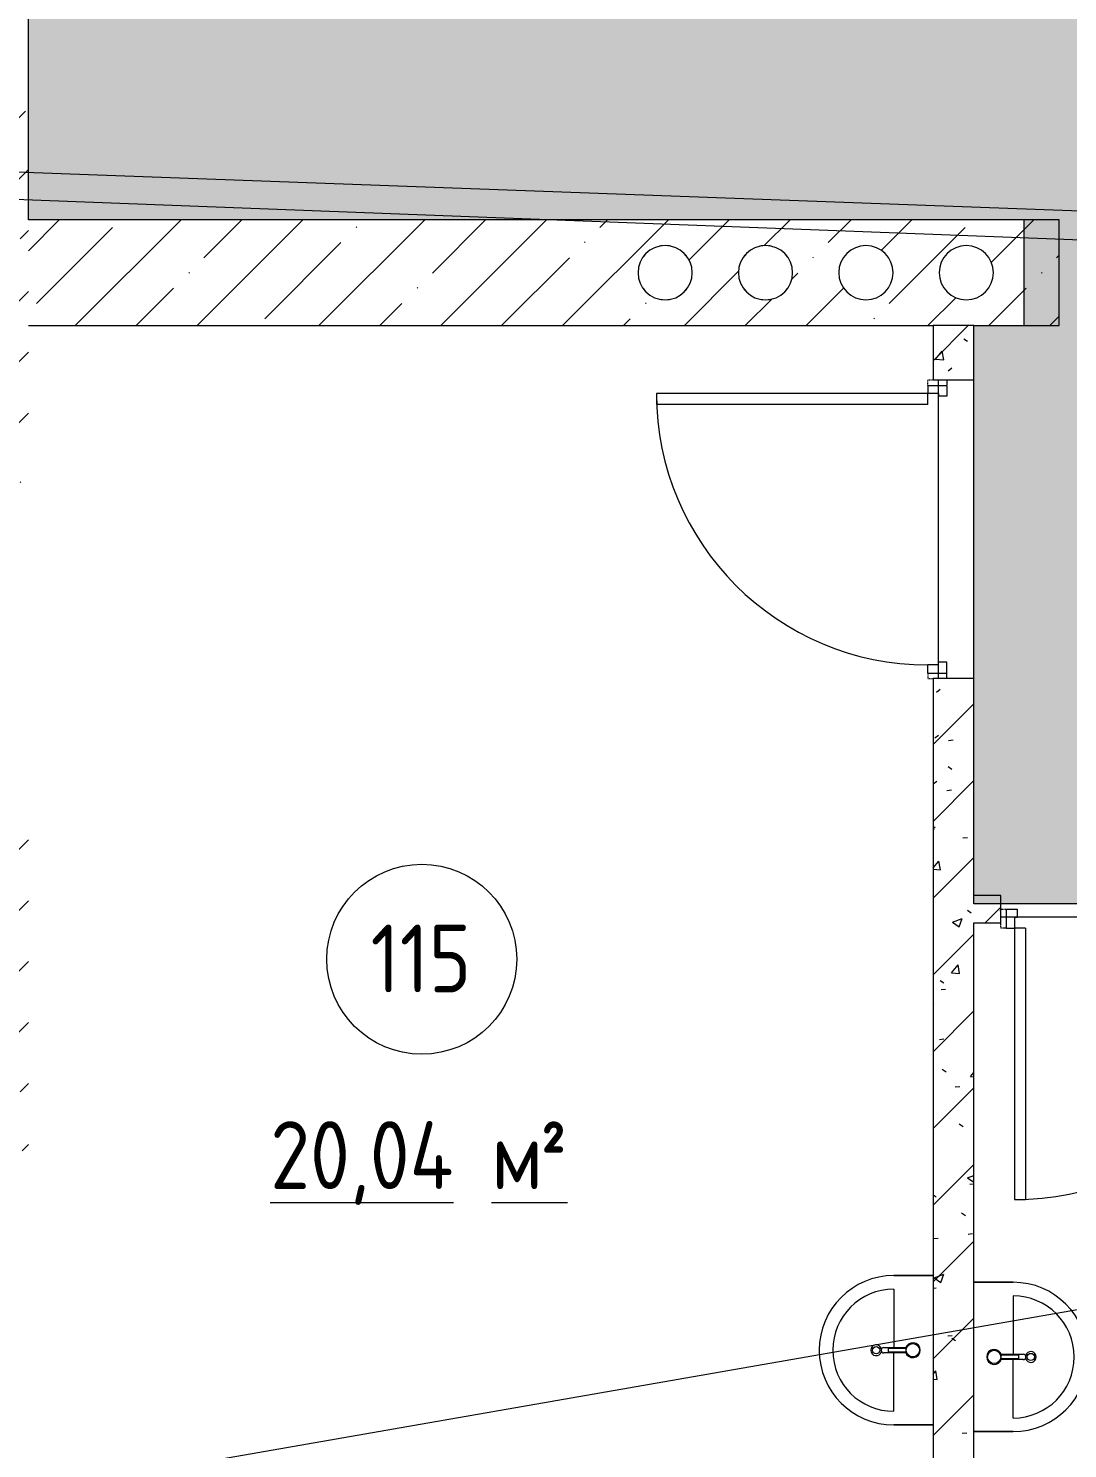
# Model space of a CAD drawing. Header units: millimetres. Extents: x -515342 to 330399, y -224905 to 507333.
# Drawn here: x -374558 to -370728, y -33531 to -28298 of the extents above; entities that cross this region are included whole.
import ezdxf

# ---------------------------------------------------------------- set-up
doc = ezdxf.new("R2010")
doc.units = ezdxf.units.MM
doc.linetypes.add('ASVP_Невидимые', pattern=[5, 3, -2])
doc.layers.get('0').update_dxf_attribs({"lineweight": 0})
for name, color, linetype, lineweight in [('Двери', 7, 'Continuous', 0), ('Марки помещений', 7, 'Continuous', 0), ('Перекрытие', 7, 'Continuous', 0), ('Сантехника', 7, 'Continuous', 0), ('Стены внутренние', 7, 'Continuous', 0), ('Стены несущие', 7, 'Continuous', 0), ('Стены перегородки', 7, 'Continuous', 0), ('Стены штриховка', 7, 'Continuous', 0), ('экспертиза ДУ', 1, 'Continuous', 0), ('экспертиза условные обозначения', 1, 'Continuous', 0)]:
    doc.layers.add(name, color=color, linetype=linetype, lineweight=lineweight)
doc.styles.add('GOST Common_1', font='', dxfattribs={"width": 0.9, "height": 250})
doc.styles.add('GOST Common_2', font='', dxfattribs={"width": 0.9, "height": 250})
doc.styles.get('GOST Common_1').set_extended_font_data('GOST Common')
doc.styles.get('GOST Common_2').set_extended_font_data('GOST Common')
pattern_1 = [(45, (-374753.14, -35598.53), (-141.4214, 141.4214), [])]
pattern_2 = [(50, (-374753.14, -35598.53), (364.368, -31.878), [38.1, -419.1]), (355, (-374753.14, -35598.53), (-70.486, 382.113), [30.48, -335.28]), (100.451, (-374722.78, -35601.2), (293.885, 350.233), [32.38, -356.18]), (46.184, (-374753.14, -35496.93), (542.158, -84.086), [57.15, -628.65]), (96.636, (-374707.96, -35503.94), (474.805, 494.855), [48.57, -534.27]), (351.184, (-374753.14, -35496.93), (474.81, 494.85), [45.72, -502.92]), (21, (-374702.34, -35522.33), (303.2285, -204.5305), [38.1, -419.1]), (326, (-374702.34, -35522.33), (123.604, 368.376), [30.48, -335.28]), (71.451, (-374677.07, -35539.37), (426.834, 163.843), [32.38, -356.18]), (37.5, (-374753.14, -35598.53), (6.1766, 169.1102), [16.764, -314.452, 16.764, -323.596, -336.55]), (37.5, (-374753.14, -35598.53), (6.1766, 169.1102), [-671.576, 16.764, -319.786]), (7.5, (-374753.14, -35598.53), (133.639, 200.3615), [16.764, -177.292, 16.764, -306.832, -128.27]), (7.5, (-374753.14, -35598.53), (133.639, 200.3615), [-517.652, 16.764, -111.506]), (327.5, (-374866.43, -35598.53), (271.1818, -11.4584), [16.764, -110.236, 16.764, -379.476, -525.78]), (327.5, (-374866.43, -35598.53), (271.1818, -11.4584), [-523.24, 16.764, -509.016]), (317.5, (-374917.23, -35598.53), (296.2585, 50.853), [16.764, -148.336, 16.764, -246.38, -373.38]), (317.5, (-374917.23, -35598.53), (296.2585, 50.853), [-428.244, 16.764, -356.616])]

# ---------------------------------------------------------------- blocks, each defined once
blk = doc.blocks.new('СД_Люблино_Фасады_rvt-1-О_АР_П_1_0_000_План 1 этажа')
at = {"layer": 'Стены внутренние'}
h = blk.add_hatch(dxfattribs=at)
h.set_pattern_fill('FP_1', color=256, style=0, pattern_type=2)
h.set_pattern_definition([(45, (0, 0), (-224.5064, 224.5064), []), (45, (224.5, 0), (-224.5064, 224.5064), [396.875, -79.375, 3.353, -76.022])])
h.paths.add_polyline_path([(-305, -305), (195, -305), (195, 1954.9), (-305, 1954.9), (-305, -260.5)])
h.paths.add_polyline_path([(-44.4, 3164.9), (195, 3164.9), (195, 4392.4), (-305, 4392.4), (-305, 3164.9), (-125, 3164.9)])
h.paths.add_polyline_path([(-305, 5602.4), (195, 5602.4), (195, 6994.7), (-305, 6994.7), (-305, 6099.6)])
h.paths.add_polyline_path([(-185, 8604.7), (195, 8604.7), (195, 9989.9), (-305, 9989.9), (-305, 8604.7)])
h.paths.add_polyline_path([(195, 11199.9), (195, 12399.9), (-305, 12399.9), (-305, 11199.9), (-44.4, 11199.9)])
h.paths.add_polyline_path([(-185, 13609.9), (195, 13609.9), (195, 15405), (-305, 15405), (-305, 13609.9)])
blk = doc.blocks.new('2D_Раковина - АР_Сантехнические приборы_Раковина 550х420-8920611-О_АР_П_1_0_000_План 1 этажа')
at = {"layer": 'Сантехника'}
for p, q in [((-384.1, 220), (-384.1, 75)), ((-384.1, 75), (-384.1, 220)), ((-334.1, 220), (-119.1, 220)), ((-119.1, 175.6), (-119.1, 256.9)), ((-115.1, 241), (-115.1, 174.6)), ((-103.1, 241), (-115.1, 241)), ((-103.1, 174.6), (-103.1, 241)), ((-99.1, 256.9), (-99.1, 175.6)), ((115.9, 220), (-99.1, 220)), ((165.9, 75), (165.9, 220)), ((165.9, 220), (165.9, 75))]:
    blk.add_line(p, q, dxfattribs=at)
for centre, radius in [((-109.1, 285), 13.3), ((-109.1, 150), 24.5)]:
    blk.add_circle(centre, radius, dxfattribs=at)
for centre, radius, start, end in [((-109.1, 220), 275, 360, 180), ((-109.1, 220), 275, 360, 180), ((-109.1, 220), 225, 0, 180), ((-109.1, 285), 20, 284.1438, 255.8562), ((-109.1, 256.9), 10, 0, 180), ((-109.1, 150), 27.5, 102.6043, 77.3977), ((-109.1, 150), 25.3, 76.2933, 103.7089)]:
    blk.add_arc(centre, radius, start, end, dxfattribs=at)
blk = doc.blocks.new('Дверь_Деревянная_1 полотно - АР_Дверь_Санузел_1000х2000h_полотно__Г_Л-9794261-О_АР_П_1_0_000_План 1 этажа')
at = {"layer": 'Двери', "lineweight": 18}
for p, q in [((500, 1070), (460, 1070)), ((460, 70), (460, 1070)), ((500, 70), (500, 1070)), ((-530, 70), (-500, 70)), ((-530, 70), (-530, 0)), ((-500, 30), (-500, 70)), ((460, 70), (500, 70)), ((530, 70), (500, 70)), ((500, 30), (500, 70)), ((530, 70), (530, 0)), ((-530, 0), (-490, 0)), ((-500, 30), (-490, 30)), ((-490, 0), (-490, 30)), ((500, 30), (490, 30)), ((490, 0), (490, 30)), ((530, 0), (490, 0))]:
    blk.add_line(p, q, dxfattribs=at)
at = {"layer": 'Двери', "linetype": 'ASVP_Невидимые', "lineweight": 18}
for p, q in [((-550, 70), (-550, 50)), ((-530, 70), (-550, 70)), ((530, 70), (550, 70)), ((550, 70), (550, 50)), ((-550, 0), (-530, 0)), ((550, 0), (530, 0))]:
    blk.add_line(p, q, dxfattribs=at)
at = {"layer": 'Двери', "lineweight": 18}
blk.add_arc((500, 70), 1000, 90, 180, dxfattribs=at)
blk = doc.blocks.new('Дверь_Деревянная_1 полотно - АР_Дверь_Межкомнатная_1000х2000h_полотно__Г_Л-10287275-О_АР_П_1_0_000_План 1 этажа')
at = {"layer": 'Двери', "lineweight": 18}
for p, q in [((500, 1095), (460, 1095)), ((460, 95), (460, 1095)), ((500, 95), (500, 1095)), ((-530, 95), (-500, 95)), ((-530, 95), (-530, 25)), ((-500, 55), (-500, 95)), ((-500, 55), (-490, 55)), ((-490, 25), (-490, 55)), ((460, 95), (500, 95)), ((500, 55), (490, 55)), ((490, 25), (490, 55)), ((530, 95), (500, 95)), ((500, 55), (500, 95)), ((530, 95), (530, 25)), ((-530, 25), (-490, 25)), ((530, 25), (490, 25))]:
    blk.add_line(p, q, dxfattribs=at)
at = {"layer": 'Двери', "linetype": 'ASVP_Невидимые', "lineweight": 18}
for p, q in [((-550, 95), (-550, 75)), ((-530, 95), (-550, 95)), ((530, 95), (550, 95)), ((550, 95), (550, 75)), ((-550, 25), (-530, 25)), ((550, 25), (530, 25))]:
    blk.add_line(p, q, dxfattribs=at)
at = {"layer": 'Двери', "lineweight": 18}
blk.add_arc((500, 95), 1000, 90, 180, dxfattribs=at)
blk = doc.blocks.new('ASVP_Марка_Помещение_ДваЗначения - Номер Площадь-685795-О_АР_П_1_0_000_План 1 этажа')
at = {"layer": 'Марки помещений'}
blk.add_circle((0, 0), 3.5, dxfattribs=at)

msp = doc.modelspace()

# ---------------------------------------------------------------- hatches: boundary and pattern name
at = {"layer": 'Стены внутренние'}
h = msp.add_hatch(dxfattribs=at)
h.set_pattern_fill('FP_1', color=256, style=0, pattern_type=2)
h.set_pattern_definition([(45, (-374753.14, -35598.53), (-224.506, 224.506), []), (45, (-374528.64, -35598.53), (-224.506, 224.506), [396.875, -79.375, 3.353, -76.022])])
h.paths.add_polyline_path([(-374558.1427, -29393.5295), (-370758.1427, -29393.5295), (-370758.1427, -29003.5295), (-374558.1427, -29003.5295), (-374558.1427, -29328.8472)])
h.paths.add_polyline_path([(-371083.6387, -29297.0103), (-371118.3684, -29297.0103), (-371151.0036, -29285.132), (-371177.608, -29262.8083), (-371194.9728, -29232.7315), (-371201.0036, -29198.5295), (-371194.9728, -29164.3275), (-371177.608, -29134.2507), (-371151.0036, -29111.927), (-371118.3684, -29100.0487), (-371083.6387, -29100.0487), (-371051.0036, -29111.927), (-371024.3991, -29134.2507), (-371007.0343, -29164.3275), (-371001.0036, -29198.5295), (-371007.0343, -29232.7315), (-371024.3991, -29262.8083), (-371051.0036, -29285.132)])
h.paths.add_polyline_path([(-371453.6387, -29297.0103), (-371488.3684, -29297.0103), (-371521.0036, -29285.132), (-371547.608, -29262.8083), (-371564.9728, -29232.7315), (-371571.0036, -29198.5295), (-371564.9728, -29164.3275), (-371547.608, -29134.2507), (-371521.0036, -29111.927), (-371488.3684, -29100.0487), (-371453.6387, -29100.0487), (-371421.0036, -29111.927), (-371394.3991, -29134.2507), (-371377.0343, -29164.3275), (-371371.0036, -29198.5295), (-371377.0343, -29232.7315), (-371394.3991, -29262.8083), (-371421.0036, -29285.132)])
h.paths.add_polyline_path([(-372193.6387, -29297.0103), (-372228.3684, -29297.0103), (-372261.0036, -29285.132), (-372287.608, -29262.8083), (-372304.9728, -29232.7315), (-372311.0036, -29198.5295), (-372304.9728, -29164.3275), (-372287.608, -29134.2507), (-372261.0036, -29111.927), (-372228.3684, -29100.0487), (-372193.6387, -29100.0487), (-372161.0036, -29111.927), (-372134.3991, -29134.2507), (-372117.0343, -29164.3275), (-372111.0036, -29198.5295), (-372117.0343, -29232.7315), (-372134.3991, -29262.8083), (-372161.0036, -29285.132)])
h.paths.add_polyline_path([(-371823.6387, -29297.0103), (-371858.3684, -29297.0103), (-371891.0036, -29285.132), (-371917.608, -29262.8083), (-371934.9728, -29232.7315), (-371941.0036, -29198.5295), (-371934.9728, -29164.3275), (-371917.608, -29134.2507), (-371891.0036, -29111.927), (-371858.3684, -29100.0487), (-371823.6387, -29100.0487), (-371791.0036, -29111.927), (-371764.3991, -29134.2507), (-371747.0343, -29164.3275), (-371741.0036, -29198.5295), (-371747.0343, -29232.7315), (-371764.3991, -29262.8083), (-371791.0036, -29285.132)])
h = msp.add_hatch(dxfattribs=at)
h.set_pattern_fill('FP_3', color=256, style=0, pattern_type=2)
h.set_pattern_definition(pattern_1)
h.paths.add_polyline_path([(-371073.1427, -35403.5295), (-371073.1427, -30693.5295), (-371223.1427, -30693.5295), (-371223.1427, -35403.5295)])
h.paths.add_polyline_path([(-371223.1427, -29593.5295), (-371073.1427, -29593.5295), (-371073.1427, -29393.5295), (-371223.1427, -29393.5295)])
h = msp.add_hatch(dxfattribs=at)
h.set_pattern_fill('FP_4', color=256, style=0, pattern_type=2)
h.set_pattern_definition(pattern_2)
h.paths.add_polyline_path([(-371073.1427, -35403.5295), (-371073.1427, -30693.5295), (-371223.1427, -30693.5295), (-371223.1427, -35403.5295)])
h.paths.add_polyline_path([(-371223.1427, -29593.5295), (-371073.1427, -29593.5295), (-371073.1427, -29393.5295), (-371223.1427, -29393.5295)])
h = msp.add_hatch(dxfattribs=at)
h.set_pattern_fill('FP_3', color=256, style=0, pattern_type=2)
h.set_pattern_definition(pattern_1)
h.paths.add_polyline_path([(-371073.1427, -31593.5295), (-370973.1427, -31593.5295), (-370973.1427, -31493.5295), (-371073.1427, -31493.5295), (-371073.1427, -31505.5732)])
h.paths.add_polyline_path([(-367912.851, -31593.5295), (-366073.1427, -31593.5295), (-366073.1427, -31493.5295), (-368648.1427, -31493.5295), (-368648.1427, -31593.5295), (-368134.9377, -31593.5295)])
h.paths.add_polyline_path([(-369873.1427, -31593.5295), (-368798.1427, -31593.5295), (-368798.1427, -31493.5295), (-369873.1427, -31493.5295), (-369873.1427, -31505.5732)])
h = msp.add_hatch(dxfattribs=at)
h.set_pattern_fill('FP_4', color=256, style=0, pattern_type=2)
h.set_pattern_definition(pattern_2)
h.paths.add_polyline_path([(-371073.1427, -31593.5295), (-370973.1427, -31593.5295), (-370973.1427, -31493.5295), (-371073.1427, -31493.5295), (-371073.1427, -31505.5732)])
h.paths.add_polyline_path([(-367912.851, -31593.5295), (-366073.1427, -31593.5295), (-366073.1427, -31493.5295), (-368648.1427, -31493.5295), (-368648.1427, -31593.5295), (-368134.9377, -31593.5295)])
h.paths.add_polyline_path([(-369873.1427, -31593.5295), (-368798.1427, -31593.5295), (-368798.1427, -31493.5295), (-369873.1427, -31493.5295), (-369873.1427, -31505.5732)])
at = {"layer": 'экспертиза условные обозначения'}
h = msp.add_hatch(dxfattribs=at)
h.set_pattern_fill('GRASS', color=3, scale=24)
h.set_pattern_definition([(90, (-374753.14, -35598.53), (-431.0523, 431.0523), [114.3, -747.8046]), (45, (-374753.14, -35598.5), (-431.052, 431.052), [114.3, -495.3]), (135, (-374753.14, -35598.5), (-431.052, -431.052), [114.3, -495.3])])
h.paths.add_polyline_path([(-374558.1427, -26618.5295), (-329338.1427, -26618.5295), (-329338.1427, -28753.7894), (-346430.5538, -28753.7894), (-346430.5538, -32623.5894), (-354382.6275, -32623.5894), (-354382.6275, -28753.7894), (-358678.1427, -28753.7894), (-358673.1427, -29003.5295), (-362548.1427, -29003.5295), (-362548.1427, -35403.5295), (-365918.6427, -35403.5295), (-365918.6427, -32298.5894), (-365118.6427, -32298.5894), (-365118.6427, -29393.5295), (-363998.1427, -29393.5295), (-363998.1427, -29003.5295), (-368836.0943, -29003.5295), (-368836.0943, -29393.5295), (-368683.8985, -29393.5295), (-368683.8985, -31523.5295), (-371073.1427, -31523.5295), (-371073.1427, -29393.5295), (-370888.1427, -29393.5295), (-370888.1427, -29003.5295), (-374558.1427, -29003.5295)])

# ---------------------------------------------------------------- linework, layer by layer
at = {"layer": 'Перекрытие'}
for p, q in [((-371203.1427, -30693.5295), (-371203.1427, -29593.5295)), ((-369873.1427, -31573.5295), (-370973.1427, -31573.5295))]:
    msp.add_line(p, q, dxfattribs=at)
at = {"layer": 'Стены внутренние'}
for centre, start, end in [((-372211.0036, -29198.5295), 138.0229716, 143.3121282), ((-372211.0036, -29198.5295), 96.6878718, 101.9770284), ((-372211.0036, -29198.5295), 78.0229716, 83.3121282), ((-372211.0036, -29198.5295), 36.6878718, 41.9770284), ((-371841.0036, -29198.5295), 138.0229716, 143.3121282), ((-371841.0036, -29198.5295), 96.6878718, 101.9770284), ((-371841.0036, -29198.5295), 78.0229716, 83.3121282), ((-371841.0036, -29198.5295), 36.6878718, 41.9770284), ((-372211.0036, -29198.5295), 156.6878718, 161.9770284), ((-372211.0036, -29198.5295), 18.0229716, 23.3121282), ((-371841.0036, -29198.5295), 156.6878718, 161.9770284), ((-371841.0036, -29198.5295), 18.0229716, 23.3121282), ((-372211.0036, -29198.5295), 198.0229716, 203.3121282), ((-372211.0036, -29198.5295), 336.6878718, 341.9770284), ((-371841.0036, -29198.5295), 198.0229716, 203.3121282), ((-371841.0036, -29198.5295), 336.6878718, 341.9770284), ((-372211.0036, -29198.5295), 216.6878718, 221.9770284), ((-372211.0036, -29198.5295), 258.0229716, 263.3121282), ((-372211.0036, -29198.5295), 276.6878718, 281.9770284), ((-372211.0036, -29198.5295), 318.0229716, 323.3121282), ((-371841.0036, -29198.5295), 216.6878718, 221.9770284), ((-371841.0036, -29198.5295), 258.0229716, 263.3121282), ((-371841.0036, -29198.5295), 276.6878718, 281.9770284), ((-371841.0036, -29198.5295), 318.0229716, 323.3121282)]:
    msp.add_arc(centre, 100, start, end, dxfattribs=at)
at = {"layer": 'Стены несущие'}
for p, q in [((-370758.1427, -29003.5295), (-374558.1427, -29003.5295)), ((-370758.1427, -29393.5295), (-370758.1427, -29003.5295)), ((-374558.1427, -29393.5295), (-371223.1427, -29393.5295)), ((-371073.1427, -29393.5295), (-370758.1427, -29393.5295))]:
    msp.add_line(p, q, dxfattribs=at)
for centre, start, end in [((-372211.0036, -29198.5295), 0, 180), ((-371841.0036, -29198.5295), 0, 180), ((-371471.0036, -29198.5295), 0, 180), ((-371101.0036, -29198.5295), 0, 180), ((-372211.0036, -29198.5295), 180, 0), ((-371841.0036, -29198.5295), 180, 0), ((-371471.0036, -29198.5295), 180, 0), ((-371101.0036, -29198.5295), 180, 0)]:
    msp.add_arc(centre, 100, start, end, dxfattribs=at)
at = {"layer": 'Стены перегородки'}
for p, q in [((-371223.1427, -29393.5295), (-371223.1427, -29593.5295)), ((-371073.1427, -29593.5295), (-371073.1427, -29393.5295)), ((-371223.1427, -29593.5295), (-371073.1427, -29593.5295)), ((-371223.1427, -30693.5295), (-371223.1427, -35403.5295)), ((-371073.1427, -30693.5295), (-371223.1427, -30693.5295)), ((-371073.1427, -31493.5295), (-371073.1427, -30693.5295)), ((-370973.1427, -31493.5295), (-371073.1427, -31493.5295)), ((-370973.1427, -31593.5295), (-370973.1427, -31493.5295)), ((-371073.1427, -35403.5295), (-371073.1427, -31593.5295)), ((-371073.1427, -31593.5295), (-370973.1427, -31593.5295))]:
    msp.add_line(p, q, dxfattribs=at)
at = {"layer": 'Стены штриховка'}
msp.add_line((-371073.1427, -29393.5295), (-371223.1427, -29393.5295), dxfattribs=at)
at = {"layer": 'экспертиза ДУ'}
msp.add_lwpolyline([(-442323.3591, -45486.7185), (-320660.0953, -24311.023)], dxfattribs=at)
at = {"layer": 'экспертиза ДУ', "elevation": 0}
msp.add_lwpolyline([(-323506.6948, -30690.9513), (-436388.9962, -26576.9862), (-324401.8704, -30838.6574)], dxfattribs=at)
at = {"layer": 'экспертиза условные обозначения', "color": 3}
msp.add_lwpolyline([(-346430.5538, -32623.5894), (-354382.6275, -32623.5894), (-354382.6275, -28753.7894), (-358678.1427, -28753.7894), (-358673.1427, -29003.5295), (-362548.1427, -29003.5295), (-362548.1427, -35403.5295), (-365918.6427, -35403.5295), (-365918.6427, -32298.5894), (-365118.6427, -32298.5894), (-365118.6427, -29393.5295), (-363998.1427, -29393.5295), (-363998.1427, -29003.5295), (-368836.0943, -29003.5295), (-368836.0943, -29393.5295), (-368683.8985, -29393.5295), (-368683.8985, -31523.5295), (-371073.1427, -31523.5295), (-371073.1427, -29393.5295), (-370888.1427, -29393.5295), (-370888.1427, -29003.5295), (-374558.1427, -29003.5295), (-374558.1427, -26618.5295)], dxfattribs=at)

# ---------------------------------------------------------------- block references
msp.add_blockref('СД_Люблино_Фасады_rvt-1-О_АР_П_1_0_000_План 1 этажа', (-374753.1427, -35598.5295))
at = {"layer": 'Двери'}
for name, p, rotation in [('Дверь_Деревянная_1 полотно - АР_Дверь_Межкомнатная_1000х2000h_полотно__Г_Л-10287275-О_АР_П_1_0_000_План 1 этажа', (-371148.1427, -30143.5295), 90), ('Дверь_Деревянная_1 полотно - АР_Дверь_Санузел_1000х2000h_полотно__Г_Л-9794261-О_АР_П_1_0_000_План 1 этажа', (-370423.1427, -31543.5295), 180)]:
    msp.add_blockref(name, p, dxfattribs=dict(at, rotation=rotation))
at = {"layer": 'Марки помещений', "xscale": 99.99999999999993, "yscale": 99.99999999999993, "zscale": 99.99999999999993}
msp.add_blockref('ASVP_Марка_Помещение_ДваЗначения - Номер Площадь-685795-О_АР_П_1_0_000_План 1 этажа', (-373108.1441, -31727.9714), dxfattribs=at)
at = {"layer": 'Сантехника'}
for p, rotation in [((-371148.1427, -33059.4549), 90), ((-371148.1427, -33302.4041), 270)]:
    msp.add_blockref('2D_Раковина - АР_Сантехнические приборы_Раковина 550х420-8920611-О_АР_П_1_0_000_План 1 этажа', p, dxfattribs=dict(at, rotation=rotation))

# ---------------------------------------------------------------- texts
at = {"layer": 'Марки помещений', "char_height": 250, "attachment_point": 1}
for s, insert, width, style in [('115', (-373296.7014, -31600.2463), 468.987187, 'GOST Common_1'), ('\\L20,04 ', (-373666.5876, -32324.7768), 988.480687, 'GOST Common_1'), ('\\L\\fGOST Common|b0|i0|c238|p34|;\\W.9;\\L²', (-372672.4157, -32324.7768), 165.949312, 'GOST Common_2'), ('\\L\\fGOST Common|b0|i0|c204|p34|;\\W.9;\\Lм', (-372851.0095, -32324.7768), 216.455625, 'GOST Common_1')]:
    msp.add_mtext(s, dxfattribs=dict(at, insert=insert, width=width, style=style))

doc.saveas('drawing.dxf')
